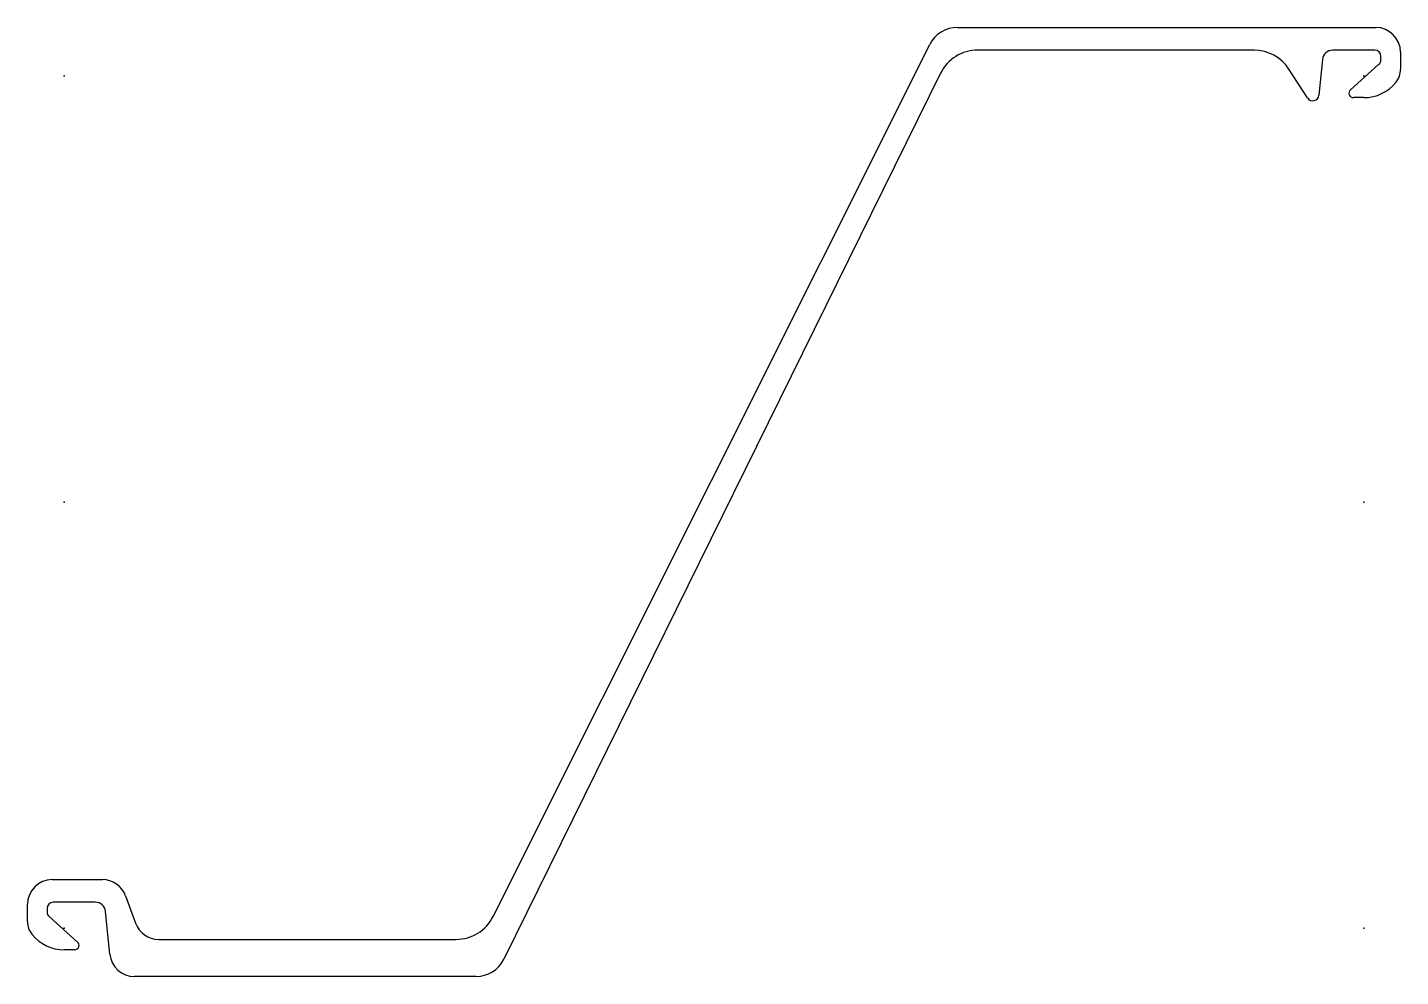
# Model space of a CAD drawing. Extents: x -18 to 648, y -230 to 230.
import ezdxf

# ---------------------------------------------------------------- set-up
doc = ezdxf.new("R2010")
doc.units = 0
doc.header["$MEASUREMENT"] = 0
doc.layers.get('0').update_dxf_attribs({"color": 5, "linetype": 'CONTINUOUS'})

msp = doc.modelspace()

# ---------------------------------------------------------------- linework, layer by layer
at = {"linetype": 'Continuous'}
for p, q in [((432.95432, 230), (635.75, 230)), ((207.89078, -200.95496), (419.54193, 221.71622)), ((576.78815, 219), (442.77884, 219)), ((609.88947, 214.49785), (608.15369, 197.15137)), ((635.25, 219), (614.86462, 219)), ((638.25, 214.36598), (638.25, 216)), ((647.75, 218), (647.75, 209.67961)), ((424.84009, 207.84312), (213.12494, -221.63234)), ((602.6485, 195.82253), (593.58905, 209.85034)), ((623.4552, 199.71313), (637.25702, 212.13622)), ((630.00061, 196), (624.88019, 196)), ((-5.75, -183), (18.53883, -183)), ((29.81454, -190.89409), (34.62546, -204.10591)), ((-17.75, -203.32039), (-17.75, -195)), ((-8.25, -197), (-8.25, -198.63402)), ((15.13506, -194), (-5.25, -194)), ((22.17941, -219.19405), (20.11025, -198.50249)), ((6.54478, -213.28687), (-7.25702, -200.86378)), ((45.90117, -212), (190.00757, -212)), ((5.11979, -217), (-0.00063, -217)), ((199.67087, -230), (34.11985, -230))]:
    msp.add_line(p, q, dxfattribs=at)
for centre, radius, start, end in [((432.95432, 215), 15, 90, 153.4007), ((635.75, 218), 12, 0, 90), ((442.77884, 199), 20, 90, 153.75845), ((576.78815, 199), 20, 32.85514, 90), ((614.86462, 214), 5, 90, 174.28561), ((635.25, 216), 3, 0, 90), ((635.25, 214.36598), 3, 311.99046, 0), ((637.75, 209.67961), 10, 320.80504, 0), ((624.88019, 198.13), 2.13, 131.99063, 270), ((630.00061, 216), 20, 270, 320.80221), ((605.16858, 197.45007), 3, 212.85566, 354.2857), ((-5.75, -195), 12, 90, 180), ((18.53883, -195), 12, 20.00848, 90), ((-5.25, -197), 3, 90, 180), ((-5.25, -198.63402), 3, 180, 228.00946), ((15.13506, -199), 5, 5.71053, 90), ((-7.75, -203.32039), 10, 180, 219.19496), ((45.90117, -200), 12, 200.00848, 270), ((190.00757, -192), 20, 270, 333.40074), ((-0.00063, -197), 20, 219.19783, 270), ((5.11979, -214.87), 2.13, 270, 48.00938), ((34.11985, -218), 12, 185.7106, 270), ((199.67087, -215), 15, 270, 333.75848)]:
    msp.add_arc(centre, radius, start, end, dxfattribs=at)
for p in [(0, 206.5), (0, 206.5), (630, 206.5), (0, 0), (630, 0), (0, -206.5), (630, -206.5), (630, -206.5)]:
    msp.add_point(p, dxfattribs=at)

doc.saveas('drawing.dxf')
